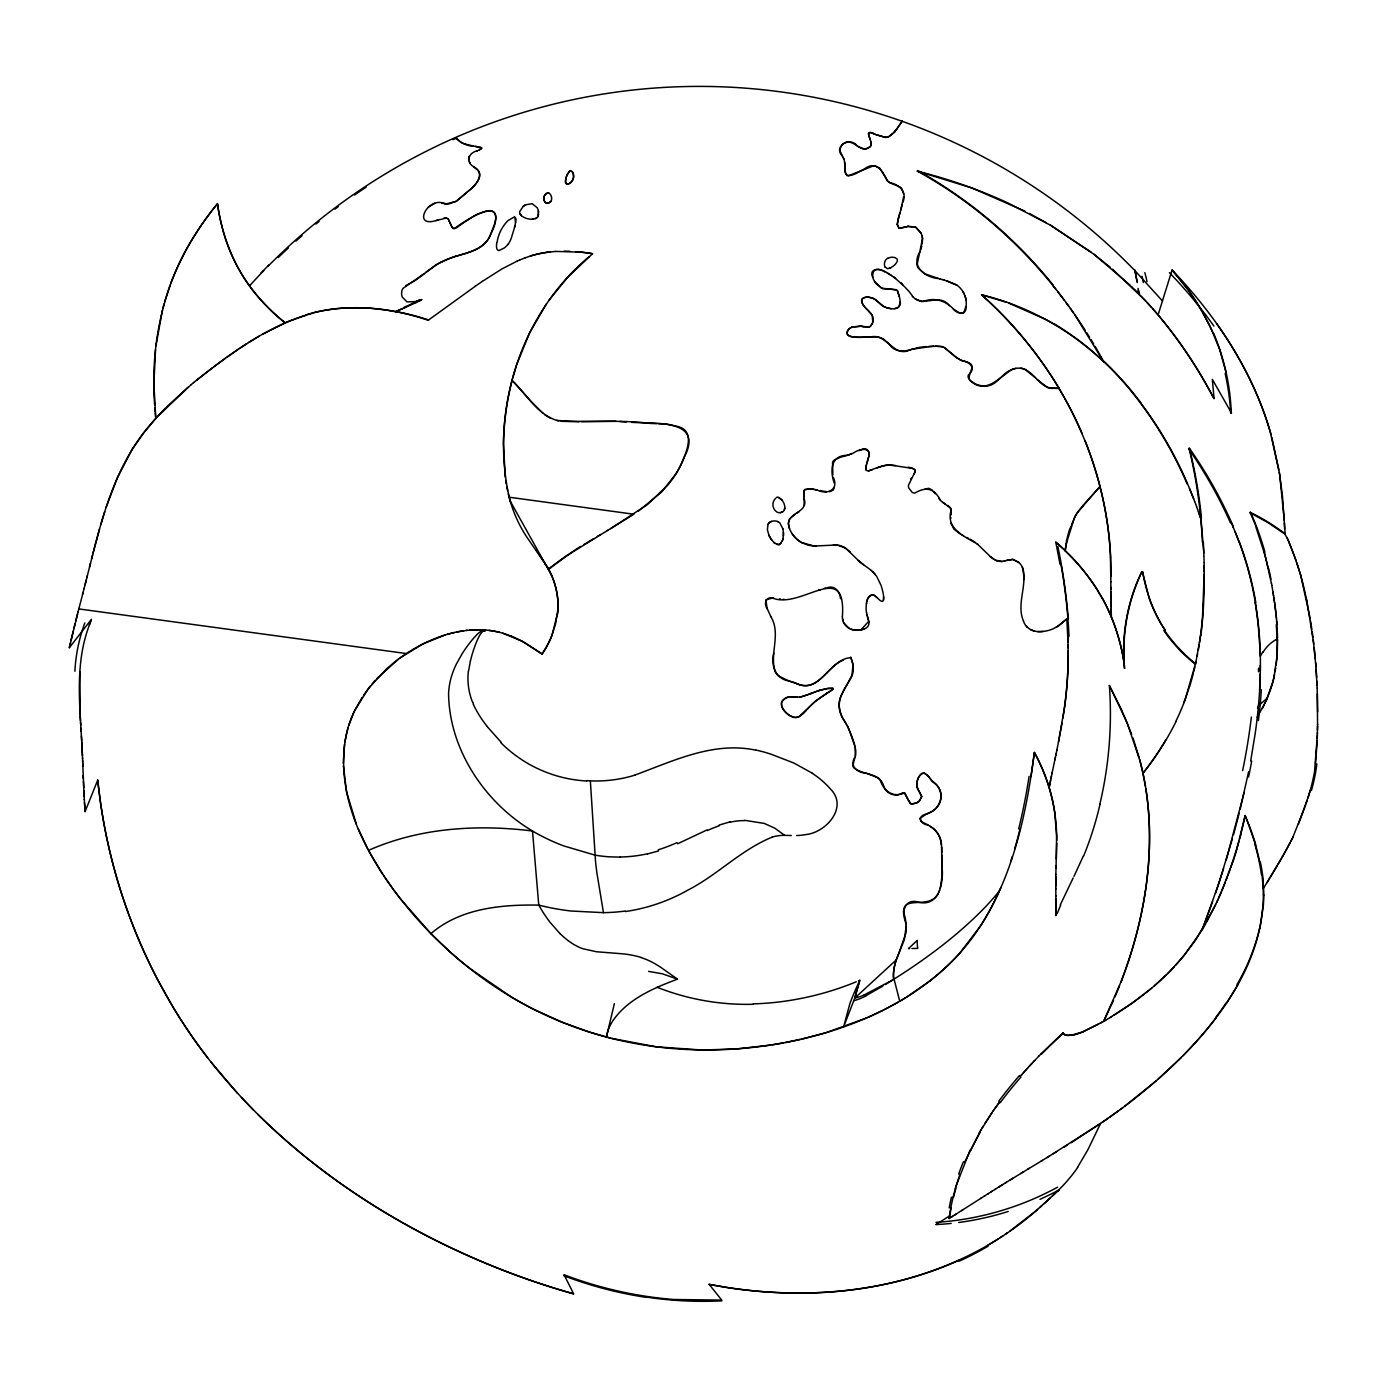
<?xml version="1.0" encoding="UTF-8"?>
<svg xmlns="http://www.w3.org/2000/svg" width="1387" height="1387" viewBox="0 0 1387 1387"><rect width="100%" height="100%" fill="white"/><g stroke="black" fill="none" stroke-linecap="round" stroke-linejoin="round"><path stroke-width="1.5" d="M1055.923 904.48L1055.923 906.457M508.006 244.407A23.96 23.319 -24.5 0 0 511.352 237.957L514.577 227.295A76.216 72.263 -39.6 0 0 515.01 225.474L515.184 224.763A39.217 37.761 -29.8 0 0 515.531 222.596L514.802 216.979M1204.211 574.305L1202.442 618.117A396.249 395.694 27.7 0 1 1200.102 638.488L1195.455 664.512M635.107 775.073A132.302 132.216 -58.5 0 1 590.359 780.864L595.456 860.391A67.269 6.571 78.9 0 0 596.826 872.51L603.466 912.663A208.726 208.639 -88.7 0 0 615.984 912.074L625.346 911.103M1055.923 906.699L1055.906 908.745M1260.332 665.136L1260.315 668.187M1055.923 907.826L1055.854 913.322M1056.721 843.14L1056.339 859.056M1055.888 911.155L1055.906 910.045M1260.298 668.811L1260.28 671.031M898.516 218.14A72.037 68.865 45.2 0 0 897.909 220.637A47.591 45.684 40.6 0 0 897.718 221.643L897.476 222.631A19.089 18.447 29.4 0 0 897.285 224.607L898.915 228.248L905.295 227.139A49.533 48.164 27.5 0 1 907.844 226.358L915.576 227.069L920.795 232.739A16.939 16.453 23.1 0 1 922.008 235.859A16.02 15.569 22.7 0 1 922.511 238.737L917.067 264.882A8.322 8.131 28.5 0 0 918.09 268.003L924.765 273.776L940.074 279.047M1055.784 876.393L1055.767 886.12M1317.563 724.673L1317.199 688.247M1317.581 724.014L1317.251 738.421M1055.854 913.374L1055.819 915.611L1056.703 913.392M1317.546 726.025L1317.459 730.082M1055.836 874.33L1055.767 885.097M1055.836 874.451L1056.027 867.846M1260.211 673.961L1260.089 678.451M1317.373 734.139L1317.407 732.787M897.302 224.469L899.053 228.283L905.434 227.087A46.655 45.32 26.9 0 1 907.982 226.341M1317.338 735.491L1314.633 770.426M533.44 219.181L532.435 219.267L536.388 218.158A4.542 4.421 -19.2 0 0 537.948 216.563L538.381 210.841A12.847 12.448 -21.7 0 0 537.15 207.703L532.14 203.681L525.673 204.808A14.043 13.575 -19.4 0 0 523.176 206.42L519.674 211.57A4.213 4.074 -19 0 0 519.986 213.806L521.616 215.904M1259.985 681.294C1262.447 628.692 1254.143 575.328 1233.06 526.921M1056.01 868.175L1056.096 865.661M1260.072 678.954L1260.037 679.959M1056.079 866.112L1056.634 835.945L1054.848 813.51M1317.165 740.901L1315.552 763.752M1260.003 680.982L1259.587 689.564M1023.45 621.029C1016.03 603.57 1027.992 584.846 1022.375 567.3A14.685 14.598 68.8 0 0 1020.988 564.856A16.159 16.055 68.8 0 0 1019.133 562.654L1012.458 559.325L1001.466 561.596L996.82 560.972L990.387 556.638L976.777 543.427M1023.935 579.593L1023.329 570.005M887.819 258.363A9.154 8.963 24.3 0 1 895.274 257.722L897.077 258.97A2.15 2.098 24.1 0 1 897.389 259.716L897.164 261.519A13.419 13.142 20.8 0 1 891.754 267.05M515.877 220.1L515.617 222.613M79.839 671.585L80.117 714.409M1263.106 905.78L1259.899 928.354M1277.115 655.687L1277.618 639.962M1277.15 655.41L1274.116 676.371M1277.098 655.982L1276.959 657.525M773.755 653.052C770.721 664.824 775.385 678.937 788.683 680.878A162.66 162.504 50.5 0 0 795.167 682.924C820.428 695.685 829.01 658.738 850.907 657.663M817.134 489.992C827.224 495.072 839.083 489.906 833.396 477.561M155.517 349.611L153.888 383.974L155.795 418.319A225.335 225.335 0 0 0 132.302 449.111L117.41 477.717L106.105 507.417M1276.907 658.305L1276.612 661.2M951.222 514.802L950.528 508.11L942.779 502.389A16.54 16.453 50.7 0 1 940.698 500.655C934.214 488.432 926.707 486.161 914.883 493.044A5.253 5.236 46.3 0 1 912.178 492.368L908.78 487.999A7.438 7.403 46.3 0 1 908.433 485.242L914.952 472.083L914.865 469.898L913.027 468.494L889.934 464.957L882.444 465.859L868.054 470.973L866.008 470.21L865.835 467.818A27.896 27.775 42.9 0 1 866.268 465.581L867.274 461.906A79.805 79.527 4.8 0 0 868.193 458.334C872.926 446.787 860.113 448.209 853.803 452.838M782.892 528.828L783.395 532.4A25.573 25.538 20.8 0 1 783.36 535.885L782.909 538.85A15.673 15.656 24.8 0 1 782.181 541.225L779.009 544.692L774.813 543.253A14.234 14.217 27.6 0 1 773.686 542.248L771.051 539.058A24.619 24.585 28.1 0 1 768.883 535.105L767.375 529.73L768.017 524.494A5.721 5.704 0 0 1 770.166 522.015L771.397 521.425L770.565 521.807A5.756 5.756 0 0 0 768.017 524.494M903.63 196.763L900.718 210.235M1257.211 717.322L1265.811 701.371M1276.508 661.963L1276.352 663.35M947.65 505.388L949.956 507.313A5.323 5.305 53.4 0 1 951.205 509.879C945.206 529.019 964.971 536.492 978.251 544.606M950.754 518.495L950.875 517.542M155.933 345.779L162.452 310.047M538.676 213.979L537.931 216.563M496.789 242.621L496.615 244.147A12.864 12.57 -17.6 0 0 496.962 249.123M344.496 744.247L343.335 763.422M922.216 244.025L922.528 238.859A16.055 15.604 22.7 0 0 922.008 235.842M468.598 671.031L470.384 661.114M557.401 613.747L552.147 634.847A96.119 95.79 -68.3 0 1 542.074 654.005L525.326 642.996A117.86 117.514 77.5 0 0 511.283 636.148M1276.127 665.067L1276.265 664.096M1200.57 635.367L1199.495 642.892M866.546 612.777A25.313 25.261 66 0 1 866.251 610.765A26.093 26.041 66.4 0 1 866.459 603.865C866.303 598.837 871.383 591.365 876.185 596.861A49.36 49.291 66.1 0 1 877.676 598.196L879.15 599.583A37.154 37.068 60 0 0 880.26 600.588C885.443 604.472 883.415 593.497 882.635 591.035A56.78 56.711 55.5 0 0 880.936 585.123L876.48 576.038L871.539 570.577M966.115 306.631C966.704 315.681 957.03 314.398 952.973 308.59M883.484 600.224L883.588 596.913M950.754 1207.973L949.037 1218.532L952.557 1216.33M1145.246 892.118C1150.447 857.946 1151.193 822.959 1145.87 788.77M1058.732 1190.323L1057.483 1191.294A19.262 19.262 0 0 0 1058.732 1190.341M1030.992 776.651L1034.407 752.43C1049.196 779.269 1056.877 809.817 1056.703 840.453M1062.875 718.258L1063.604 713.594A398.676 398.641 -22.9 0 0 1068.198 652.081L1067.834 636.529M1275.711 667.945L1275.069 671.689M1199.2 644.764L1198.281 650.347M1058.524 742.045L1064.488 707.526A382.24 382.205 -4.5 0 0 1067.713 673.475M344.86 741.872L348.016 727.811M789.48 528.464L788.96 526.731A17.962 17.927 32.2 0 1 788.423 523.124C789.272 512.34 808.933 511.959 804.096 498.661M855.363 756.071L854.964 745.894M1062.095 722.904L1056.79 750.644M866.442 603.882L866.615 602.894M1250.675 760.995L1255.027 734.573A526.002 525.881 40.3 0 0 1260.124 681.294M804.183 505.423L803.888 490.755A2.774 2.774 0 0 1 804.876 489.611L809.713 488.831A35.178 35.108 32.7 0 1 812.21 489.091L817.22 490.01M833.119 688.75L833.154 688.628A4.577 4.577 0 0 1 832.096 689.772L831.871 689.98A38.489 38.472 65.8 0 1 829.599 691.558L826.6 693.465M1197.241 655.93L1197.605 654.075M950.771 1207.834L953.077 1197.189M902.729 202.537C907.462 192.047 899.452 184.506 889.795 182.668A11.2 10.559 20.9 0 1 887.212 180.553C883.016 171.26 875.596 160.077 864.43 168.919C859.299 171.503 843.868 182.443 845.168 168.989M1248.612 771.744L1240.238 808.985M834.263 487.374L833.188 490.166L829.634 491.709M1050.67 779.91L1049.127 787.504A171.433 170.861 -46.1 0 1 1054.9 813.51M1066.36 543.357L1074.578 517.42A46.811 46.118 72 0 1 1077.058 513.051L1096.007 490.981M1051.45 776.131L1049.127 787.504A192.117 191.631 -38.4 0 0 1034.338 752.465C1025.964 817.376 1011.47 884.49 972.01 938.236A214.777 214.378 -41.1 0 1 955.522 957.758C927.816 986.764 892.743 1007.916 855.571 1022.496A378.166 378.148 58.9 0 1 822.404 1033.748C775.177 1047.202 725.574 1052.421 676.596 1048.867A387.996 387.961 11.2 0 1 625.156 1041.516A375.201 375.183 11.8 0 1 520.35 1002.229M1055.836 755.239L1056.998 749.621M1050.999 778.28L1052.248 772.351M1054.883 759.851L1056.218 753.418M1274.532 674.429L1274.15 676.249M1051.97 773.669L1055.42 757.198M1066.655 541.918L1065.632 547.345A74.586 73.476 74.3 0 0 1065.216 550.656L1055.802 542.144L1060.015 564.266M89.375 624.843L91.403 619.348L69.35 647.712L70.442 642.875M1196.149 661.339L1184.983 700.071A244.441 243.575 66.4 0 1 1175.795 721.465M69.35 647.712L77.568 613.8M1273.925 677.22L1272.833 681.658M1244.156 792.48L1226.281 859.784M70.997 640.447L73.303 630.773M1194.9 666.939L1194.328 669.366M940.23 888.252L941.946 876.688L941.825 860.425A157.008 155.535 -68.4 0 1 941.704 856.507L941.738 854.825M953.042 1197.362L955.522 1187.983M73.892 628.346L75.106 623.509M866.511 464.628L866.286 465.547A28.416 28.295 43 0 0 865.852 467.783L865.765 469.257M1193.739 671.776L1194.034 670.562M90.536 563.122L85.11 584.69M86.861 577.772L87.381 575.674M89.548 567.075C99.76 526.523 110.145 485.069 132.389 449.163M91.594 558.926L92.652 554.748M75.713 621.081L78.192 611.372M86.323 579.87L84.087 588.643M1239.163 813.285L1233.528 834.679M902.261 204.53L898.499 217.967A74.69 71.344 46 0 0 897.961 220.498M84.191 588.209L78.834 608.928L406.356 653.554A162.452 161.967 55.8 0 1 418.25 646.394C438.483 635.402 461.646 628.38 484.826 629.993M93.189 552.65L99.483 529.14M1193.427 672.99L1191.485 680.219M77.967 612.274L78.972 608.356M82.579 594.451L83.116 592.37M512.358 379.431L511.647 382.205A276.481 276.342 25.2 0 0 503.464 443.251L505.232 477.197M1240.897 834.385L1239.666 839.048M898.464 218.123L899.851 213.199M162.972 308.001L164.082 303.926M512.618 378.426L516.484 365.353M921.8 246.036L920.639 249.972M1272.625 682.473L1266.47 699.88M1239.024 841.372L1230.72 867.673M1232.349 838.944L1218.844 883.328L1202.2 929.723L1203.344 927.834M866.996 462.842L867.256 461.94A79.544 79.25 4.9 0 0 868.21 458.299C870.724 453.064 867.551 445.955 861.154 449.856M905.33 918.073C901.203 908.138 907.549 898.204 918.887 902.313C939.311 906.977 943.836 882.011 942.033 867.048M854.999 997.01L859.767 980.349L858.466 980.886M1310.282 790.122L1307.958 797.854M955.383 1188.468L955.955 1186.561M1191.138 681.416L1189.543 686.738M1236.996 848.359L1245.145 815.556L1246.219 818.191M164.654 301.898L170.185 285.029M100.731 524.789L104.701 511.751M955.816 1187.029L959.908 1174.39M614.372 1003.668L606.396 1037.025L610.037 1037.961M956.232 1185.573L970.154 1149.892M867.048 601.091C867.343 596.41 872.666 592.474 876.168 596.843A49.759 49.707 66.2 0 1 877.312 597.866M1223.577 868.591L1215.532 893.228M1069.932 529.418L1070.972 526.21M348.726 725.505L353.945 712.068L362.128 697.384M1307.178 800.282L1306.051 803.749M516.796 364.348L529.487 333.036L546.461 303.822M854.895 757.787L852.814 765.26A4.317 4.317 0 0 0 853.664 767.6C862.679 775.506 879.687 772.091 883.727 786.082C886.362 794.352 895.915 797.49 902.868 792.636M1232.783 861.674L1221.86 890.801M1305.184 806.28L1305.618 805.015M1304.734 807.546L1292.476 838.181M493.668 226.67C505.457 194.197 464.16 221.001 454.381 228.595A2.306 2.202 -27.3 0 1 452.422 227.901L450.671 224.278M784.401 509.722L784.765 508.023L784.383 509.775A4.49 4.49 0 0 1 782.545 511.907L780.482 512.635A5.669 5.652 23.3 0 1 777.119 512.115L776.72 511.907A8.79 8.773 22.4 0 1 775.922 498.02M870.689 146.12L870.88 142.098M919.98 251.897C910.583 265.853 924.592 277.279 938.028 278.527M1212.706 901.377L1203.76 925.701M1230.321 868.799L1227.894 875.492M938.982 892.101L939.675 890.194M1071.527 524.65L1075.462 515.704A62.311 61.045 83.2 0 1 1083.299 505.423M1227.478 876.584L1226.229 879.895M90.97 620.509L87.624 629.923A160.268 160.268 0 0 0 85.11 638.263C77.533 666.558 78.972 696.17 80.741 725.124M1121.077 981.909C1145.731 917.813 1157.018 847.024 1144.154 778.974A274.262 273.222 -43.9 0 0 1140.218 761.636L1127.111 722.644L1109.392 685.542A393.006 392.972 -50.7 0 1 1099.804 804.373M170.965 282.913C181.888 254.15 197.977 227.451 217.499 203.698A209.073 209.073 0 0 0 221.868 225.994C230.918 264.484 254.254 298.656 285.254 322.842L291.599 320.189M1121.702 980.28L1103.688 1021.3L1083.524 1031.46M1224.946 883.19L1225.38 882.097M84.486 802.622L85.11 811.603L97.714 780.083C107.978 880.294 145.895 977.835 207.547 1057.64M1119.534 985.88L1114.975 996.958M1224.513 884.282L1216.624 902.66M1298.371 824.242L1308.288 796.814A192.047 192.047 0 0 0 1314.755 770.461M1083.316 856.091L1073.971 876.341M964.624 1162.202L981.337 1129.191M1266.695 699.343L1267.545 697.332A127.639 125.402 59.9 0 0 1274.306 676.284M1221.41 891.876L1218.618 898.273M803.94 490.651L803.801 496.719M1266.574 699.637L1266.106 700.695M1060.24 904.983L1073.191 877.902M1113.622 1000.027L1103.653 1021.317M1266.192 700.504L1265.742 701.51M1218.133 899.331L1206.777 921.904M1265.412 702.221L1264.84 703.486M1059.027 1189.994L1059.061 1189.925A290.975 290.975 0 0 1 1039.99 1199.322M1215.203 905.676L1215.706 904.619M1214.7 906.717L1196.374 938.843M1264.233 704.752L1262.343 708.514M1292.961 837.193L1287.257 847.994M1292.043 838.996L1290.76 841.458M1290.326 842.273L1289.026 844.735M468.997 156.419L468.615 160.042M1288.575 845.55L1285.333 851.531M938.184 893.939C927.14 912.542 894.147 888.842 906.075 924.019M1286.824 848.809L1281.675 858.068M1284.726 852.624L1283.512 854.808M1282.906 855.883L1263.297 888.616L1263.453 896.019C1262.413 958.486 1225.414 1012.649 1182.938 1055.767M1281.068 859.142L1277.947 864.569M1205.858 923.534L1203.621 927.366M1237.741 984.978L1226.368 1003.39M845.741 686.825L844.059 689.79A56.919 56.832 -83.1 0 0 842.065 693.881C835.893 704.44 840.522 716.16 846.989 725.176A56.867 56.832 -58.1 0 1 848.896 729.111L855.398 747.853M979.274 1132.694L992.069 1112.53M1277.323 865.644L1274.15 871.036M913.964 474.129L914.605 472.915A7.802 7.767 42.6 0 0 915.021 471.84L915.16 471.095A2.063 2.063 43.8 0 0 915.091 470.505A2.289 2.271 43.9 0 0 914.518 469.465L911.207 467.835M849.225 681.138L850.82 678.278A28.971 28.954 77.8 0 0 851.913 675.85L852.988 665.119M1273.491 872.111L1270.267 877.468M981.788 1128.429L983.175 1126.157M846.174 686.08L852.416 674.481A18.395 18.378 79.6 0 0 853.144 671.013L853.126 666.228A29.404 29.387 79.1 0 0 852.242 661.564L850.664 657.109M848.879 681.71L848.185 682.82M1201.835 930.348L1184.758 954.655M1269.608 878.526L1266.972 882.791M910.687 479.156L911.675 477.596M847.526 683.895L845.255 687.623A65.397 65.276 -80.7 0 0 842.256 693.465C837.436 702.307 838.476 713.161 844.666 721.049M549.703 193.643A7.264 7.022 -17.6 0 1 551.107 201.184C544.137 208.345 540.41 194.405 548.281 192.81A1.803 1.734 -16.9 0 1 548.975 192.914L549.373 193.105M132.459 449.041L143.346 433.333L157.685 416.239M984.649 1123.799L993.127 1110.987M551.142 201.202C544.137 208.327 540.375 194.423 548.281 192.81M1077.508 1167.421L1087.945 1149.632L1100.532 1123.557L1047.098 1157.538M895.603 130.759L898.169 126.945M898.672 126.2L902.122 121.276M897.406 128.124L902.226 121.154M897.129 128.54L895.863 130.378M1262.777 652.046L1260.263 656.172L1259.881 644.487M1195.975 939.432L1194.64 941.392M363.463 695.372L370.641 685.733M1194.311 941.877L1181.187 958.989M992.936 1111.282L994.219 1109.461M994.011 1109.739L999.715 1101.85M781.314 542.854L779.39 544.571L776.997 544.519M995.103 1108.213L999.507 1102.128M548.905 300.32L567.751 277.209L592.526 253.752A183.986 182.841 -31.6 0 0 581.326 252.226M898.967 306.856L900.198 301.794M1215.862 1018.041C1188.902 1053.236 1155.735 1083.282 1120.193 1109.617M894.823 131.782L889.171 136.602M568.635 172.005L570.525 170.618L572.38 171.763A8.894 8.478 -14.9 0 1 569.259 183.656L566.537 184.038L565.48 182.286A16.696 15.933 -13.3 0 1 568.913 172.213M1184.359 955.14L1169.414 971.888L1152.233 987.7M894.528 132.164L888.113 137.001A8.842 7.368 17 0 1 885.079 137.365L876.289 134.782M1180.77 959.475L1177.494 963.237M372.167 683.878L375.322 680.254M1094.239 492.992L1084.738 503.446M1094.863 492.281L1099.995 486.577A365.37 364.989 12.2 0 0 1085.05 440.563M1020.156 1076.468L1021.595 1074.821M1021.439 1074.994L1022.878 1073.365M1096.094 490.859L1099.995 486.577M1022.722 1073.538L1024.161 1071.926M1024.022 1072.082L1026.744 1069.03M1177.078 963.705L1175.829 965.109M1083.108 505.249L1084.201 504.053M1025.322 1070.625L1028.044 1067.609M806.506 710.213L805.414 711.41A56.503 56.486 80.7 0 1 803.125 713.733L799.415 716.542L795.41 717.582M1027.94 1067.73L1031.997 1063.326M156.748 417.262L190.817 384.927M842.377 616.851C842.221 626.647 852.242 632.021 860.998 629.785L868.747 621.341L867.464 616.643M1029.241 1066.291L1038.655 1056.322M807.407 709.208L810.32 706.07A62.398 62.311 -67.3 0 1 816.128 700.678A85.491 85.387 -68.9 0 1 821.277 696.933L830.12 691.211A39.599 39.582 60.3 0 0 831.541 690.223A7.299 7.282 0 0 0 833.188 688.784M158.638 415.198L165.486 408.038M1174.512 966.548L1167.663 973.657M376.952 678.468L398.364 659.206M1033.315 1061.922L1034.633 1060.518M1038.586 1056.391L1041.36 1053.565M260.704 273.343L268.749 265.108M1068.007 642.146L1066.846 618.897L1059.061 625.624L1053.08 628.848A36.097 35.837 71 0 1 1043.024 631.449C1035.083 632.801 1025.947 629.265 1023.45 621.029M963.757 312.977L966.219 305.435A26.544 26.058 29.3 0 0 966.132 301.1A23.215 22.764 30.7 0 0 964.936 295.812L963.133 291.946A22.105 21.637 32 0 0 956.995 285.167L944.218 280.035M1066.846 618.897L1056.131 627.375M1041.308 1053.617L1063.031 1032.795A3.606 3.52 -47.9 0 0 1064.072 1034.234L1067.955 1035.413L1073.833 1034.719M1181.343 1057.379L1158.162 1079.121M166.492 407.032L187.956 387.337M1077.664 1167.507A154.928 154.928 0 0 1 1058.905 1189.734L1052.698 1195.854M1165.878 975.408L1162.237 978.875M1058.784 1189.994L1035.985 1210.834L1009.996 1230.997M842.048 144.647L839.482 149.761L843.521 158.309A16.453 15.534 10.7 0 1 843.903 159.228M870.221 146.831L865.852 148.721A10.94 9.917 16.4 0 1 862.402 148.53L858.293 146.849M468.338 191.025C476.365 185.65 485.814 173.028 473.765 166.839C465.2 161.984 468.754 152.397 477.353 150.836M1050.583 1197.831L1044.168 1203.708M466.795 192.446C473.14 187.124 486.716 175.542 475.516 168.364M467.246 192.03L456.011 201.444L446.337 203.854M1161.352 979.69L1158.596 982.204M466.032 193.14L456.444 201.167L449.007 203.906A14.061 13.159 -25.7 0 1 447.203 203.906L441.846 203.265M1158.128 982.62L1154.365 985.897M1039.817 1207.54L1042.001 1205.632M589.163 256.595C520.662 313.687 489.819 410.864 509.22 497.344A131.453 131.019 -13.4 0 0 526.124 536.041L547.796 567.699M1258.373 705.862L1267.198 698.164M1156.446 1080.612L1124.684 1106.289M921.644 773.357L918.523 777.466A16.817 16.783 -68.7 0 0 917.154 781.453A18.36 18.308 -68.6 0 0 916.807 784.036L916.894 786.498A9.397 9.38 -68.2 0 0 917.587 788.874L921.748 796.381L919.529 800.819A13.281 13.263 -65.2 0 1 916.928 802.778L911.207 803.957L907.67 799.293M1037.615 1209.447C971.836 1267.787 882.444 1294.14 795.444 1293.031A461.16 461.16 0 0 1 726.025 1287.344L709.138 1284.345L721.743 1300.104L673.475 1299.48A396.769 396.769 0 0 1 564.197 1274.809M399.785 898.082L430.941 933.642C460.293 908.19 501.505 904.463 538.763 905.122A256.023 255.884 -64 0 0 570.872 910.999L603.466 912.663M1152.06 987.839L1132.399 1002.94L1109.86 1017.694M190.782 384.962L193.833 382.431M428.41 206.992L434.859 203.334M424.405 273.482L403.028 288.375A7.542 7.334 -35.5 0 0 401.866 290.837L401.571 293.628A11.391 11.096 -33.8 0 0 402.282 297.113L407.05 301.915L415.424 301.568A50.383 48.874 -33.3 0 0 419.567 300.216M461.784 224.035L456.236 228.005M497.482 249.712L497.985 250.215A2.046 1.994 -24 0 0 498.921 250.596L504.452 247.874A28.156 27.445 -24.2 0 0 506.896 245.568A17.719 17.199 -25.7 0 0 507.919 244.337M462.252 223.636L476.07 214.673A54.908 53.07 -25.1 0 1 481.445 212.714M1150.915 988.81L1145.055 993.508M425.913 272.216L437.026 264.328A81.937 80.151 -31.6 0 1 442.436 261.571M193.608 382.604L212.454 367.798M196.486 380.263C231.629 352.61 268.87 325.095 312.647 313.185M569.381 171.19L570.525 170.618M548.628 569.207L550.934 567.404M930.053 980.782L906.838 996.976M1143.859 994.427L1137.877 998.969M214.049 366.601L225.387 358.279M1122.863 1107.641L1102.058 1122.516M1136.664 999.871L1131.775 1003.373A362.111 360.516 82.1 0 1 1113.657 1015.353M1118.685 1110.727L1109.617 1117.246M400.306 657.767L422.844 643.984L445.106 634.986M870.1 326.534L872.388 323.292A12.015 11.876 21.7 0 0 872.822 321.68L873.047 318.247A8.738 8.634 23.2 0 0 872.111 315.074M227.017 357.118L238.564 349.108M638.159 511.352L661.512 492.108L676.024 473.713A95.738 95.356 -23.1 0 0 682.127 462.183C686.08 452.127 694.506 434.304 681.121 427.525M475.169 286.346L428.635 319.946A261.502 257.046 75.3 0 0 395.867 311.486L402.369 308.677M475.152 286.363L482.312 281.388M1108.109 1118.321L1071.18 1142.715M405.593 285.878L408.94 283.832M570.404 553.274L548.628 569.207L539.3 554.419M799.397 511.474L797.022 513.017M1005.194 1234.326L1007.603 1232.662M482.295 281.405L501.921 268.939L517.23 261.068M567.56 555.199L607.714 530.371M240.246 347.998L246.955 343.612M1000.322 1237.568L1002.766 1235.956M826.739 693.379L814.828 701.787L798.531 716.975M961.59 1210.591L981.233 1198.091M939.398 1222.363L949.401 1216.018M954.429 1215.151L963.098 1209.637M980.696 1198.437L984.822 1195.819M984.233 1196.201L988.411 1193.548M997.86 1239.163L987.821 1245.318M936.052 1224.461L940.23 1221.826M987.752 1193.964L992 1191.277M950.841 1217.405L956.059 1214.11M991.289 1191.728L995.606 1189.006M248.654 342.537L258.901 336.33M994.826 1189.509L1002.801 1184.515M885.235 984.597C919.91 963.324 953.233 939.328 981.996 910.427A274.262 274.054 -69.3 0 0 999.316 891.095A379.917 379.483 82.7 0 0 1000.929 887.368M998.345 1187.289L1006.425 1182.261M1063.898 1147.257L1067.539 1144.986M795.514 513.953L789.532 518.807L788.423 523.246A18.447 18.43 32.2 0 0 789.238 527.701L789.515 528.551A24.012 23.978 33 0 0 791.994 533.527L794.196 536.457A28.642 28.59 33.5 0 0 801.443 542.49L814.082 546.079L837.089 544.935M882.843 986.088L865.679 995.849M892.309 980.193L863.72 995.155M1005.419 1182.886L1023.277 1171.963M905.832 997.6L899.747 1001.241L893.384 976.448A52.533 51.18 -28.3 0 1 896.262 959.977M1010.013 1180.06L1013.602 1177.858M584.031 544.45L594 538.433M1053.166 1153.845L1056.738 1151.661M1111.785 1016.532L1107.519 1019.081M804.789 489.68L809.817 488.848A36.027 35.975 32.8 0 1 812.314 489.108L814.29 489.438M1020.797 1173.471L1029.241 1168.339M1041.152 1161.144L1049.578 1156.03M1027.992 1169.102L1042.4 1160.399M891.356 267.552L887.489 268.714L884.975 266.893M610.765 528.586L647.556 504.469L667.736 485.207A99.656 99.483 -55.1 0 0 677.012 472.1A95.148 94.975 -55.2 0 0 679.405 467.783A101.407 101.234 -54.9 0 0 683.912 457.901C705.047 418.753 654.976 423.867 631.518 422.341M597.346 536.457L600.71 534.48M607.402 530.545L633.911 514.23L509.185 497.222L508.353 493.911M1106.947 1019.428L1105.162 1020.451M536.388 218.158L535.278 218.713M1105.768 1020.121L1100.81 1022.93M1104.867 1020.624L1103.983 1021.144M898.082 1002.212L884.473 1009.545M569.242 183.604L569.52 183.448A8.859 8.495 -14.5 0 0 572.172 171.624M262.316 334.371L285.254 322.842C272.875 313.531 256.335 295.882 249.885 286.415M782.545 511.907L780.482 512.635M1098.695 1024.091L1084.946 1030.853A104.666 103.037 -57.8 0 1 1082.12 1032.049L1071.596 1035.153M419.533 300.875L421.145 300.008A10.489 10.229 -35.1 0 0 421.787 299.627L415.857 302.747M410.119 283.208L411.852 282.324A49.724 48.042 -34.4 0 0 417.036 279.22L435.865 265.004A78.851 77.1 -31.6 0 1 441.309 262.126M882.739 1010.429L867.863 1017.399M476.296 151.322L481.601 148.704L481.133 147.525A12.171 10.559 -27.9 0 0 480.266 147.247M441.274 262.056L450.359 258.155A144.161 141.543 -32.2 0 1 456.323 256.023M898.082 307.585L894.667 308.642M843.469 660.056C826.011 666.384 817.654 694.506 795.323 682.959A158.534 158.395 51 0 1 788.683 680.878L778.332 675.781A12.622 12.604 0 0 1 775.125 671.551C769.334 653.745 781.297 633.79 770.86 616.678M479.521 149.831L481.809 147.872L463.865 143.815M442.418 261.519C459.27 252.607 485.069 253.769 491.605 231.889A106.019 100.471 -36.4 0 0 493.512 226.618M1276.265 639.736L1277.618 639.563M963.306 313.289L960.151 313.289L953.892 309.318M776.616 497.344L776.633 497.344A2.757 2.757 0 0 1 777.864 497.153L781.852 499.892A15.344 15.309 19.9 0 1 783.066 501.713A12.102 12.084 22.2 0 1 784.851 508.023M707.058 829.911L677.619 843.781M958.712 1260.436C880.953 1295.25 792.15 1300.399 709.138 1284.345M517.195 261.085L519.796 259.941M866.962 1017.781L826.583 1032.5M368.543 850.37C419.758 827.64 477.457 824.19 532.487 830.986L538.763 905.122A149.241 149.085 16.3 0 0 550.067 922.32L560.261 933.919M844.7 456.115L847.474 455.283A53.209 52.931 23.3 0 0 850.196 454.295L852.866 453.237M519.761 259.958L525.014 257.878M405.958 307.22L397.046 310.948A39.842 39.009 -39.4 0 0 395.867 311.555M877.191 467.783L886.154 465.096L895.447 465.495M856.264 981.788C823.635 995.207 788.596 1002.818 753.314 1003.893M404.484 307.827L402.681 308.555M807.511 694.904L811.118 693.465M890.263 268.107L889.136 268.506M851.063 453.965L851.965 453.601M842.377 616.903C846.503 558.528 801.929 609.43 772.906 598.196M809.679 694.055L816.787 691.333A69.731 69.662 -66.8 0 1 819.752 690.362M859.16 450.584L860.165 450.22M818.399 590.394L820.324 589.666M814.186 692.269L802.362 696.534A22.903 22.903 77.8 0 1 800.039 696.933M641.123 957.585A72.349 71.933 13.8 0 1 651.821 962.023A102.933 102.17 16 0 1 660.68 967.276L677.497 979.135C653.693 988.081 628.19 998.831 613.089 1020.399A64.166 47.314 -11.2 0 0 607.367 1032.726L606.396 1037.025L589.388 1032.049L562.134 1022.219L534.272 1009.58A377.42 377.42 0 0 1 511.682 997.218L469.239 968.057A401.536 401.536 0 0 1 449.544 951.465L430.941 933.642M420.14 300.077L421.579 299.557M925.06 489.074L928.753 488.293L932.22 490.01M814.949 691.974L815.816 691.662A70.668 70.616 -76.5 0 1 827.606 688.507L833.119 688.351L828.854 688.333A58.202 58.15 -85.6 0 0 826.253 688.767L819.752 690.362M416.689 301.17A44.488 43.188 -33.6 0 0 419.446 300.268L420.504 299.939M851.237 629.334C857.166 631.05 870.499 630.6 868.782 621.428L868.938 622.451M435.934 220.62L446.319 218.071A3.918 3.745 -29.3 0 1 448.382 219.233L451.174 225.648M806.835 695.147L800.975 696.794A19.366 19.349 0 0 1 798.218 697.072L794.387 696.915M524.98 257.895L530.319 256.075A102.846 101.442 -21.9 0 1 547.067 252.33L555.598 251.428M437.703 220.013C410.916 229.479 427.543 195.654 444.603 203.646M719.107 825.074L729.961 821.884M872.042 469.881L868.522 470.904M772.247 837.124C741.057 849.694 717.322 875.197 687.432 890.35A178.264 178.195 67.6 0 1 625.416 911.519M456.34 256.058C469.552 252.399 485.675 248.741 490.651 234.004C496.771 223.775 500.95 204.322 481.428 212.714M635.09 775.004C673.614 760.839 713.733 741.109 756.019 750.211M850.144 454.312A53.087 52.81 23.3 0 1 847.405 455.3C830.709 455.196 829.859 470.713 834.246 483.075M840.089 457.415L834.419 459.929A6.155 6.12 31.5 0 0 832.564 462.27L832.859 474.735M658.582 850.942L647.573 853.889M825.681 1032.778L802.033 1039.019M1006.789 560.279L1013.377 559.429L1019.133 562.654M863.789 629.126L860.963 629.802M1004.136 561.076L1005.038 560.816M910.808 349.489C893.8 358.99 887.212 332.845 870.672 336.972M840.973 457.173L841.857 456.912M842.845 456.652L843.781 456.392M447.412 634.292L454.399 632.507M911.658 349.247L933.711 346.178M514.438 216.875L507.989 220.585A39.443 38.403 -19.8 0 0 497.153 241.893M824.207 588.383L826.115 587.88M797.75 717.235C789.394 719.402 775.09 705.151 784.782 698.528A12.587 12.587 0 0 1 787.053 697.488A11.963 11.963 0 0 1 788.995 696.985L794.127 696.881M869.077 326.968L862.489 326.482M800.195 1039.435L785.458 1042.521M917.483 347.79C908.19 350.651 896.106 354.483 889.535 344.461M413.95 301.881L414.869 301.69M568.081 184.072L566.954 184.159M456.739 632.004L463.847 630.773M908.017 226.428L915.697 227.139L920.864 232.86M783.603 1042.868L772.472 1044.775M455.144 228.439L452.855 228.248L451.521 226.462M483.456 631.102L483.109 631.206A3.537 3.537 0 0 0 482.485 631.64L480.526 633.98A44.228 44.176 -81 0 0 477.509 639.702L476.504 642.008A122.611 122.541 -87.2 0 0 470.401 661.131M770.617 1045.07L736.965 1048.901L703.122 1049.994M873.775 165.746L848.064 175.889M1002.35 561.475L995.103 560.157M443.771 218.123L446.354 218.088M549.893 251.931L547.067 252.295A102.95 101.771 -22.2 0 0 530.267 256.04M466.24 630.461L467.436 630.322M483.786 631.068L485.883 630.409M827.952 587.516C835.165 585.262 840.123 592.232 840.505 598.664M926.568 346.559L921.922 347.045A54.613 54.128 40.3 0 0 917.483 347.808M913.357 297.217C923.395 307.723 939.588 292.432 949.315 305.729M922.823 301.69C933.659 297.095 945.084 300.233 953.06 308.66M1043.041 631.449L1037.667 631.553M469.829 630.097L481.081 629.802A87 86.757 80.5 0 1 507.035 634.57L511.266 636.182M581.326 421.665L615.932 421.267M555.546 251.428L581.326 252.157M928.683 346.403L940.646 346.247A10.957 10.836 35.7 0 1 943.819 347.235L952.99 354.743A35.299 34.762 37.3 0 0 962.717 361.019C980.436 364.226 966.912 371.179 969.53 379.917C985.065 395.798 999.056 377.333 1012.146 369.462A21.689 21.342 49.1 0 1 1016.411 368.301C1030.697 366.272 1036.384 383.124 1048.104 387.649A13.402 13.142 47.5 0 0 1051.329 388.412L1057.848 388.343A48.302 47.557 61.5 0 1 1058.957 388.308A365.37 364.989 12.2 0 1 1082.241 433.802M579.09 421.804L561.111 421.301M890.229 289.172L881.438 288.201L874.642 281.561A21.221 20.84 25.4 0 1 872.752 277.365C871.504 253.7 909.074 288.773 912.49 296.367M1056.755 388.377L1047.584 387.458L1037.216 379.553M890.662 289.137L896.505 289.883M869.493 337.024C864.136 337.128 840.574 339.382 848.653 329.222A14.858 14.702 24.8 0 1 852.606 326.864L860.738 326.17A49.429 49.048 26.2 0 1 862.489 326.482M1057.223 388.36L1057.674 388.343A52.186 51.51 79.3 0 1 1058.957 388.291M935.618 346.143L943.541 347.114M911.952 948.535L917.761 948.379A36.27 36.027 -43.9 0 1 917.292 940.369L908.468 948.604L909.629 948.587M923.205 772.646L927.643 775.333A45.91 45.806 -55.7 0 1 928.77 776.772L930.296 778.818A44.921 44.765 -78.7 0 0 931.925 780.864C946.489 789.758 942.501 809.141 926.828 813.892C916.98 815.937 919.338 823.566 928.024 825.178M791.804 696.777L788.319 697.124A12.743 12.726 0 0 0 785.753 698.008L781.869 701.406A4.802 4.802 0 0 0 781.418 702.741L781.54 705.376A11.894 11.894 0 0 0 782.996 708.688L783.707 709.797A22.071 22.071 0 0 0 791.041 716.247L794.578 717.495M620.145 857.131L608.772 856.802A145.548 144.994 -22.9 0 1 595.058 855.138L563.781 845.931A206.906 205.952 -64.4 0 1 532.469 831.021M833.431 544.796L835.269 544.814M773.894 598.265C766.092 595.664 763.231 603.449 767.41 609.084M771.97 598.144L765.884 599.843L767.063 608.234M564.197 251.151L569.936 251.272M744.576 820.306L764.22 823.41L774.709 828.126L784.626 835.355L791.283 835.511M701.25 1049.976L656.207 1046.804L611.858 1038.43M816.093 546.131L808.43 545.299L801.495 542.525A28.624 28.572 33.5 0 1 794.248 536.526L791.942 533.458M363.793 307.862L345.467 308.018A169.058 166.301 -75.1 0 0 312.578 312.925M656.797 423.659L650.139 423.416M590.377 780.812L586.77 780.638M984.042 386.054C996.403 387.25 1001.31 373.294 1011.764 369.601A22.192 21.845 49.3 0 1 1015.995 368.37M797.04 697.054L792.653 696.811M649.341 423.364C618.533 419.359 587.412 422.914 556.742 420.4C536.734 414.106 526.644 394.029 512.098 380.454L514.594 383.141M658.149 423.711L663.593 423.989A121.328 121.276 76 0 1 668.586 424.422L680.046 427.057M885.409 137.382L875.561 134.47M619.746 421.509L626.213 421.96M783.204 599.271L784.14 599.357M648.596 971.385L662.327 973.795L677.497 979.135M575.674 251.619L578.518 251.862A181.16 179.998 -33.8 0 1 592.544 253.648M874.972 165.694L879.826 168.156L887.351 180.709A10.957 10.333 21.1 0 0 889.552 182.495L893.263 184.263A62.588 58.497 20.8 0 0 895.343 185.008L900.683 187.418M826.617 491.674L822.89 491.154M779.494 598.889L780.43 598.993M921.731 301.672L915.212 298.829M891.061 308.607L889.865 308.451A24.047 23.683 25.4 0 1 884.334 306.822L876.081 300.216A9.345 9.224 23.8 0 0 874.122 298.881L873.064 298.396A15.656 15.465 23.8 0 0 870.949 297.72C867.568 296.454 859.923 297.061 861.934 302.297A11.495 11.339 24.1 0 0 862.61 303.909L863.477 305.383A19.574 19.314 24.6 0 0 864.916 307.255L867.378 309.769M982.88 385.95L981.701 385.777A27.879 27.48 40.3 0 1 978.268 384.962A26.405 26.041 40.4 0 1 975.096 383.783L970.068 380.506L968.195 377.368A4.196 4.144 41.1 0 1 968.351 375.114C976.465 368.231 970.328 362.007 961.555 360.447A33.011 32.525 37.2 0 1 955.504 356.806L944.547 347.634M837.072 544.935L845.723 548.194L858.328 560.452A39.304 39.183 48.1 0 0 862.107 563.642L871.521 570.577M475.36 146.45L478.55 146.953M473.192 146.12C468.095 146.935 455.942 139.827 456.583 138.128A606.136 606.136 0 0 0 452.994 139.688M908.26 467.176L910.219 467.575M863.65 326.708L869.406 326.864A4.005 3.953 24.3 0 0 870.863 325.91L872.319 323.483A11.755 11.616 21.8 0 0 872.787 321.888L872.198 315.265L867.811 310.168M485.051 630.773L482.693 630.53A5.219 5.201 0 0 0 481.774 630.842L479 632.732A34.554 34.45 7.2 0 0 477.215 634.327L473.938 637.829A128.193 127.899 32 0 0 461.992 654.005L456.375 664.044A81.764 81.573 5.4 0 0 450.914 678.364A73.06 72.8 -20.2 0 0 448.573 693.483C449.18 749.552 484.999 802.882 532.487 830.986M863.269 326.638L862.697 326.517A55.601 55.168 26.4 0 0 860.946 326.188L851.722 327.245A14.997 14.858 25 0 0 848.809 329.1C839.551 343.04 873.463 334.25 880.398 337.735A13.176 13.038 27.3 0 1 883.484 339.121L888.876 343.785M815.175 489.594L816.145 489.784M821.936 490.981L820.029 490.582M556.742 420.4L558.909 420.902M942.05 279.515L944.356 280.07M939.935 279.012L942.189 279.55M919.633 792.185L921.766 796.693L919.009 801.305A13.887 13.853 -65.2 0 1 916.252 803.142L912.005 804.113A3.745 3.728 -63.8 0 1 909.82 803.108L905.156 793.381A2.635 2.618 0 0 0 904.532 792.844C893.783 798.114 883.727 791.544 880.208 780.049A13.142 13.124 -61 0 0 877.832 777.726L866.875 773.391M838.91 545.212L844.215 547.206L850.127 551.957M1085.345 330.522C1043.353 264.796 985.862 208.674 917.292 171.121L972.148 188.077L1024.993 211.223M1110.831 576.715C1112.669 469.465 1061.176 365.388 981.597 294.807L1006.164 302.193M981.597 294.807C1041.533 309.024 1094.776 345.294 1132.884 393.319A388.932 388.325 52.7 0 1 1187.203 484.08M865.817 773.114C856.646 772.732 849 765.329 855.224 756.661A16.488 16.471 -67.2 0 0 855.727 753.557A21.776 21.759 -66.5 0 0 855.692 750.142L855.571 749.067M564.162 1274.896L573.611 1293.811C456.08 1260.506 345.086 1200.206 257.705 1114.281M946.437 280.607L956.995 285.167M502.597 633.165L521.963 641.193L542.092 654.023A96.587 96.344 -68.5 0 0 551.437 636.668L555.546 624.098L557.661 611.06A73.944 73.788 -68 0 0 557.869 604.437M1033.991 630.964L1030.541 629.646M566.728 184.124L565.549 182.685M1008.852 303.129L1046.093 319.634A245.655 243.713 59 0 1 1054.761 324.575M872.874 298.309L874.451 299.055A9.258 9.137 23.8 0 1 875.925 300.077L882.149 305.747M873.134 133.429L874.712 134.106M884.785 271.991C879.947 268.107 868.349 268.211 872.752 277.365M875.769 134.556L870.707 132.528A5.791 4.941 17 0 0 869.857 132.354L868.383 133.637L870.273 139.758M777.639 521.512L778.09 521.72A6.952 6.952 24.5 0 1 779.771 522.864L782.892 528.828M883.034 306.232L885.253 307.203A24.151 23.787 25.4 0 0 889.656 308.417C894.754 310.099 902.07 307.255 900.111 300.858A51.7 51.059 16.4 0 0 899.678 297.997L897.476 290.75A3.641 3.589 26 0 0 896.175 289.727L882.461 288.583L875.873 283.416A21.603 21.204 25.4 0 1 874.59 281.457M778.87 497.378L781.869 499.909M1249.86 512.635L1268.03 522.656L1284.934 534.134M462.929 143.416L461.299 142.549M887.056 273.083L891.564 275.562M1029.275 213.425L1046.145 222.666M966.878 537.48L968.577 538.364M961.798 534.775L963.497 535.694M849.347 628.658L843.972 623.058M941.409 845.082C941.444 833.882 932.463 826.496 923.048 822.526A30.705 30.601 -67.1 0 1 921.384 821.503L919.772 818.434L926.395 814.117A111.012 110.873 -87.4 0 0 928.666 812.938C942.414 807.997 945.847 790.59 933.208 782.355A74.673 74.326 -87.3 0 1 929.983 778.315L929.151 777.292M970.259 539.283L975.2 542.282M904.272 792.723L907.531 798.877M1050.323 225.093L1094.274 254.514L1130.682 285.687M945.258 503.966L942.761 502.389M847.024 175.664L845.429 172.751L844.683 162.019M960.255 533.908L954.083 529.297L950.841 523.332M929.758 826.149C939.658 830.882 942.224 842.585 941.721 852.606M812.47 773.305L793.832 763.006L771.467 754.372A128.176 128.037 -12.9 0 0 756.054 750.107M893.696 276.88L895.655 278.215M544.64 414.592L548.385 417.019A33.808 33.617 -23 0 0 550.448 418.111M857.391 146.276C850.63 135.822 832.98 146.381 842.36 156.072M460.605 142.081L459.374 141.162M863.512 564.665L862.107 563.642A39.616 39.495 48.2 0 1 858.31 560.435M1091.257 252.261L1050.861 225.422L1007.985 202.97A510.017 509.15 85.4 0 0 917.275 171.19M1284.847 534.064L1287.673 539.006M993.439 559.134L990.37 556.638M1093.684 254.081L1110.207 267.24M542.854 413.222L530.233 400.531M1112.513 269.199L1145.731 300.996M475.1 168L473.782 166.856M867.95 310.307L865.037 307.411A19.765 19.487 24.6 0 1 863.598 305.556L862.697 304.082A12.102 11.946 24.2 0 1 862.003 302.505C859.749 297.286 867.308 296.367 870.759 297.685A16.228 16.02 23.8 0 1 872.874 298.309M868.245 310.567L871.504 314.069M1131.809 286.78L1132.936 287.872M912.49 296.367L913.374 297.234M1134.063 288.981L1137.392 292.31M501.227 742.357L487.218 726.615M1035.534 377.853L1024.958 369.358A14.199 13.957 46.4 0 0 1020.797 368.179M521.321 215.609L519.986 213.806M253.561 1110.137L241.425 1097.498M1139.715 294.685L1138.051 288.461M872.874 571.791L875.336 574.513M1141.085 296.09L1151.591 307.463M901.099 282.913L902.694 284.612M514.768 383.332L529.661 399.855M1146.91 302.279C1173.523 331.198 1195.819 363.949 1214.093 398.676L1212.325 379.344L1231.535 413.066M237.472 1093.216L211.119 1062.234M1026.259 626.022L1027.507 627.444M940.022 499.961L938.687 498.384M1152.753 308.781L1157.347 314.069M1162.445 300.962L1134.93 270.638L1137.132 281.7M457.658 139.48L456.826 138.457M901.55 188.164L903.665 193.92M1052.681 285.341L1055.992 289.484M933.607 491.449L935.289 493.668M1057.64 291.582L1064.106 300.025M897.354 290.594L899.452 296.662M398.78 896.782L393.873 890.281M448.348 219.198L450.532 223.896M928.909 776.963L924.054 772.628L919.789 775.316A14.772 14.737 -68.7 0 0 918.211 778.176L917.969 778.783A19.973 19.921 -68.7 0 0 917.206 781.28L916.911 786.342L919.078 791.422M1065.684 302.141L1068.822 306.44M392.902 888.963L383.592 875.561M536.405 550.379L537.861 552.39M249.573 285.982C233.172 263.963 221.192 232.825 217.499 203.698A301.291 301.291 0 0 0 194.908 235.01C162.504 285.133 150.212 346.178 154.668 405.229M1070.383 308.59L1073.469 312.925M249.521 285.895L249.539 285.93A607.09 607.09 0 0 1 263.703 270.656M1216.936 323.986C1240.741 357.603 1259.916 394.81 1271.012 434.582M1074.994 315.092L1103.601 361.678L1102.752 360.083M1163.173 627.08L1165.115 630.045M469.465 161.915L470.072 162.834M382.691 874.209L369.306 851.791M1086.784 332.759L1089.61 337.249M1198.281 304.811L1209.811 325.65M1090.997 339.503L1093.736 344.045M1097.967 591.035L1102.648 599.028M1202.234 311.399L1188.59 290.438L1172.05 270.066L1158.093 314.936A463.327 463.327 0 0 1 1212.966 396.907M1095.089 346.334L1100.498 355.87M845.203 721.986L846.399 724.118M1202.841 312.474L1213.556 333.782M510.347 501.366L551.558 575.224M1100.775 356.407L1102.474 359.562M1109.392 685.542L1121.442 709.572L1131.671 734.382M963.063 291.825L964.104 293.784M367.798 848.948L358.193 828.663M847.093 725.349L851.133 734.521A192.914 192.845 -16.3 0 1 853.074 739.808L854.6 744.524M843.088 157.407L843.521 158.309A16.453 15.534 9.9 0 1 844.354 160.649L845.134 167.948M1210.348 326.777L1219.693 349.611L1226.281 373.207M770.86 616.66L767.41 609.066M1110.415 614.788L1107.745 608.928A182.685 181.992 -89.9 0 0 1102.422 598.577A205.831 205.12 -88.4 0 0 1065.043 550.795M473.522 704.267L472.69 702.255M1231.188 522.57L1233.182 527.199M1187.584 483.924L1188.468 485.987M1287.309 538.173L1292.147 549.963M1288.263 540.393L1296.117 560.747M1188.659 486.438L1193.652 498.765M1110.918 615.984L1111.42 617.163A203.421 202.97 89 0 1 1123.955 661.755M1022.375 567.283L1023.051 569.069M1189.717 488.935L1194.64 501.348M1246.584 819.076L1246.93 819.942M1235.089 531.81L1238.938 541.641M1247.277 820.827L1255.339 844.094M356.39 824.207L346.594 792.046L343.387 765.832M1292.632 551.211L1293.586 553.725M1248.976 825.248L1245.145 815.556A322.269 321.749 -88.8 0 1 1240.724 834.333M1256.223 527.996L1265.083 555.424L1271.446 583.372M1194.744 501.609L1195.611 503.932M851.115 658.218L852.78 663.922M1294.054 554.991L1300.365 574.131A340.769 339.347 -40.3 0 1 1306.658 600.224M1195.698 504.157L1196.565 506.515M1196.634 506.706L1197.484 509.116M1197.553 509.272L1199.304 514.334M1132.988 738.005L1139.091 757.441M1198.455 511.838L1200.171 516.935M1296.741 562.585L1297.955 566.277A284.231 284.231 0 0 1 1300.677 575.172L1310.212 618.671M1200.188 517.004L1201.038 519.553M1201.038 519.588L1203.829 552.945M868.037 618.602L868.539 620.37M510.659 502.423L509.185 497.222M867.759 617.631L866.546 612.759M1256.171 847.024L1259.899 862.298M1264.268 552.425L1268.429 568.861M1285.16 534.307L1282.49 496.234L1279.369 472.551M515.652 217.95L515.877 219.493M1271.844 437.599L1278.918 469.916M1139.629 759.417L1143.009 773.374M866.962 614.718L867.204 615.672M1134.722 269.789L1134.982 270.846M842.741 618.983L843.261 621.064M1135.259 272.06L1137.253 282.549M1176.02 721.569A288.669 287.993 39.5 0 1 1142.94 773.287L1145.437 786.186M506.914 487.27L507.59 490.599M538.381 210.841L538.659 212.436M1306.814 600.207L1313.766 644.088M1271.394 583.112L1271.827 585.418M1142.368 571.825L1149.268 598.404A136.637 131.8 76.1 0 0 1164.855 629.733M1271.758 585.071L1272.451 589.042M1272.555 589.544L1272.954 592.006M505.735 480.561L506.29 483.924M1272.902 591.608L1274.341 601.022M1273.127 593.012L1273.283 594.017M1310.646 621.324L1311.842 629.299M1273.439 595.006L1273.595 596.011M1273.873 597.797L1274.913 605.027M100.87 805.292L97.714 780.083M1274.497 602.01L1274.636 603.016M1312.223 631.952L1312.934 637.292M1263.47 894.494L1263.626 895.586M1274.757 604.004L1275.173 607.021M1261.997 874.625L1263.297 888.564M905.468 919.078L906.196 925.632A38.021 37.865 -34.7 0 1 905.815 933.486L898.048 955.279A86.618 85.821 -44.2 0 0 896.227 959.96L854.756 998.103L843.573 1026.969L849.85 1003.737A71.222 12.535 -61.8 0 1 854.981 990.942L859.767 980.349L854.756 998.103A68.5 67.443 -12.2 0 0 863.754 995.242M1275.034 606.067L1276.005 613.956M1275.294 608.009L1276.213 615.949M1313.264 639.962L1315.968 666.748M1314.217 647.989L1315.292 658.721M155.795 418.319L155.275 413.083M1276.179 615.637L1276.525 619.261M1276.317 616.938L1276.404 617.943M1138.207 290.039L1138.45 292.744M1276.508 618.931L1277.6 637.899M1276.681 620.925L1276.976 624.67M1262.846 882.028L1263.228 887.195M155.171 411.783L154.841 407.865M1315.639 662.639L1317.182 687.952M85.11 811.603L84.295 799.224M1316.159 669.436L1316.679 677.497M80.949 728.296L81.139 731.382M80.567 722.124L81.954 745.408M81.417 735.994L81.694 740.623M80.481 720.581L80.203 715.952M81.781 742.149L82.579 758.932M84.312 799.623L83.22 775.593M1203.344 542.265L1203.933 556.031M1284.293 520.281L1279.698 474.631L1270.371 432.293A315.681 315.681 0 0 0 1262.361 408.177C1242.613 356.338 1210.452 309.838 1172.05 270.066A247.684 247.684 0 0 1 1198.299 304.811M84.139 796.623L83.844 790.625M1111.42 617.163L1111.247 613.193M82.024 746.726L82.457 755.88M1316.887 681.225L1317.061 684.935M941.565 847.024L941.738 855.207M893.488 979.465L893.505 973.327A51.215 50.799 -42 0 1 894.268 967.311A49.013 48.632 -41.6 0 1 896.071 960.445L904.393 939.571L906.196 925.979M83.705 787.625L83.463 781.609M1284.414 522.951L1284.639 529.002M82.544 757.891L82.7 762.035M82.648 760.457L82.873 766.179M1111.299 614.441L1110.866 591.764M82.769 763.491L83.341 778.592M1110.467 557.227L1110.848 581.846M941.894 862.818L941.738 855.814M941.929 863.841L941.998 865.852M1111.108 608.997L1111.195 611.719M1203.951 556.828L1204.089 562.203M1317.39 693.951L1317.65 711.982M1111.039 606.83L1110.883 594.277M1204.107 562.654L1204.159 583.147A451.382 450.792 22.9 0 1 1200.865 635.402M1068.077 645.059L1068.111 647.972M845.134 167.428L845.151 168.347M1204.159 565.567L1204.211 571.496M1055.767 885.912L1055.871 896.279M1055.871 895.638L1055.923 901.879M1055.784 888.148L1055.802 889.171M1055.906 898.915L1055.923 903.024M1110.866 587.273L1110.866 592.7M1068.146 650.884L1068.042 662.57A421.249 421.215 -21.2 0 1 1067.661 673.475M1110.848 581.742L1110.866 589.267M1055.923 903.37L1055.923 905.312M573.594 1293.863A750.471 750.471 0 0 1 475.932 1259.084C369.982 1213.088 272.303 1143.859 202.502 1050.982A523.35 523.35 0 0 1 172.577 1006.321L157.563 979.499A551.541 551.541 0 0 1 100.904 805.292M268.072 266.183A607.09 607.09 0 0 1 1134.757 270.465M1142.038 276.238A86.878 40.656 -79.9 0 1 1143.304 282.549M641.158 957.446A92.253 91.733 13.6 0 0 622.208 953.788L596.514 951.759L582.713 948.691A45.164 45.043 25.6 0 1 579.107 947.252L574.53 944.894A72.713 72.54 25.4 0 1 560.348 933.85M753.332 1004.275A244.389 244.337 -57.1 0 1 657.109 987.284M472.586 702.307A64.027 63.975 -76.2 0 1 468.373 671.013M586.753 780.985A131.47 131.401 -56.7 0 1 500.88 742.721M487.305 726.528A106.053 106.001 -58.9 0 1 473.383 704.492M812.401 773.409A87.849 87.728 -17.4 0 1 830.484 789.03C848.549 807.147 826.115 832.547 805.882 834.558A58.67 58.635 -48 0 1 796.606 835.546M772.23 837.037A42.303 42.234 -24.7 0 1 784.626 835.338M523.176 206.42A14.043 13.575 -19.4 0 1 525.673 204.808M532.435 219.163A16.193 15.656 -17.9 0 1 522.327 216.389M771.415 521.46A8.634 8.617 24.8 0 1 778.072 521.72M771.692 539.942A24.446 24.411 27.8 0 1 768.883 535.105M775.142 543.496A13.679 13.662 28.3 0 1 773.686 542.248M410.188 305.279A138.475 132.146 -32.8 0 1 405.923 307.099M415.788 302.609A180.795 173.635 -33.5 0 1 410.171 305.227M458.768 140.295A19.019 1.023 45.8 0 1 458.386 139.827M278.18 257.583A606.136 606.136 0 0 1 288.479 247.857M295.968 241.061A606.136 606.136 0 0 1 302.037 235.721M315.941 224.018A606.136 606.136 0 0 1 319.079 221.487M334.978 209.108A606.136 606.136 0 0 1 338.203 206.698M354.535 194.995A606.136 606.136 0 0 1 366.168 187.141M515.01 225.457A76.06 72.124 -39.6 0 1 514.56 227.277M1066.308 541.849A147.768 145.063 76.9 0 1 1069.585 529.297M1057.917 546.669A588.105 587.256 -76.4 0 1 1068.267 618.775M887.749 258.259A6.155 6.033 24.7 0 0 885.218 260.825A7.681 7.524 25.2 0 0 884.941 266.911M550.83 567.248A392.521 391.984 -25.3 0 1 567.439 555.043M548.576 569.225A78.539 78.331 -73.5 0 1 558.111 604.437M489.022 630.391A85.266 85.092 82.7 0 1 499.719 632.368M895.361 130.759A41.107 20.458 -25.9 0 1 894.286 132.164M888.339 136.897A8.842 7.334 16.8 0 1 885.409 137.365M964.971 295.934A23.25 22.816 30.6 0 1 966.011 300.181M74.881 671.256A159.436 152.414 84.6 0 1 84.815 622.971M646.394 1297.4A396.595 393.041 -6.4 0 1 563.833 1275.745M721.777 1300.833A372.184 366.289 -1.3 0 1 646.429 1297.088M1250.138 512.514A270.43 268.228 18.3 0 1 1256.501 527.892M1250.086 512.236A237.264 224.018 -27.3 0 1 1285.055 533.666M1250.554 512.323A278.718 274.054 78.1 0 1 1264.944 552.234M981.545 294.859A412.667 412.442 -14 0 1 1059.131 388.204M895.447 130.413A43.413 20.146 -28.8 0 1 894.39 131.8M873.169 133.377A31.502 27.428 16.8 0 0 871.279 132.632C864.326 131.904 873.342 141.942 870.88 145.635C862.801 156.298 853.421 137.452 844.354 143.017A14.373 13.263 18.6 0 0 842.065 144.647M897.389 224.486A30.722 29.456 41.2 0 1 898.013 220.516M1054.918 324.298A277.4 275.649 61.8 0 1 1103.671 361.591M1144.812 272.65A92.374 49.88 -76.6 0 1 1146.997 281.7M363.793 307.775A248.03 243.921 81.9 0 1 428.496 320.38M395.832 311.659A226.809 223.064 77.8 0 0 355.818 307.689L344.999 308.035A170.324 167.636 -87.8 0 0 305.851 314.901M291.686 320.414A193.539 190.296 -79.9 0 1 305.972 315.317M1169.414 272.684A444.88 428.739 54 0 1 1213.92 326.118M1316.835 763.908A166.665 163.666 83.7 0 1 1311.426 790.469M1249.098 825.196A272.06 268.419 -25.1 0 1 1256.397 846.954M1260.367 862.177A182.477 178.992 -50.7 0 1 1263.314 880.936M1263.436 887.177A146.797 142.584 -61.2 0 1 1263.332 905.798M1259.621 928.284A195.931 189.516 -63.1 0 1 1236.979 984.545M1225.969 1003.113A311.017 305.625 -63.4 0 1 1215.48 1017.746M949.384 1218.549A192.862 172.768 -50 0 1 951.135 1207.869M1254.819 844.267A209.385 206.386 -51.9 0 1 1261.459 874.694M988.272 1246.063A292.83 278.631 -24.8 0 1 959.076 1261.216M1057.605 1187.185A290.871 282.185 -45.4 0 1 935.982 1222.346M1008.21 1211.475A290.975 290.975 0 0 1 958.729 1222.484M951.187 1223.386A290.975 290.975 0 0 1 936.069 1224.6M1213.798 333.678A226.532 226.532 0 0 1 1231.292 413.066M1225.154 373.432A247.146 240.315 25.1 0 1 1230.668 413.083M917.639 170.497A468.13 467.61 -29.9 0 1 1053.114 284.994M953.51 1197.241A217.291 196.642 -48.2 0 1 955.834 1188.555M970.744 1150.135A244.719 227.381 -43.9 0 1 979.846 1132.988M998.779 1101.191A397.532 367.156 -44.2 0 1 1019.462 1075.566M1041.741 1053.929A466.5 425.722 -44.6 0 1 1063.378 1033.176M1063.846 1034.043A3.884 3.762 -48.1 0 1 1062.997 1032.795M1000.252 1102.648A390.163 351.934 -44.4 0 1 1020.884 1077.075M958.694 1174.078A228.075 202.311 -46.7 0 1 963.393 1161.821M949.176 1207.938A196.729 164.151 -52.5 0 1 951.43 1197.241M406.356 653.554A166.111 165.59 58.7 0 0 386.227 669.28L368.63 688.247L354.864 710.161A112.243 111.792 73.5 0 0 346.282 734.451C332.949 801.651 371.751 865.731 413.638 914.935A418.163 418.059 28.6 0 0 439.315 941.929A409.581 409.494 27.5 0 0 459.964 960.532L474.423 972.096A384.407 384.39 13.5 0 0 520.35 1002.212M1099.978 804.408A334.96 334.908 -54.2 0 1 1083.559 856.195M1057.171 913.582A323.223 308.555 -62.7 0 1 1060.708 905.174M1083.594 1031.651A68.726 67.46 -58 0 1 1073.902 1034.997M1071.562 1034.945A13.714 13.35 -50.9 0 1 1064.436 1034.927M1259.656 709.052A59.554 7.49 -86.4 0 1 1258.408 720.477M1261.303 689.738A82.544 15.292 -86.9 0 1 1259.899 708.046M1260.679 702.238A44.817 6.831 -64 0 1 1257.524 708.133M1233.424 526.748A447.099 446.995 -14.9 0 0 1189.352 448.157A481.601 480.353 5.5 0 1 1201.402 517.507M1189.04 448.226A498.453 496.373 -54.5 0 1 1202.425 542.3M1239.198 541.554A328.372 327.488 79.6 0 1 1255.79 602.495M1255.148 602.617A354.933 353.668 78.1 0 1 1259.587 644.487M1251.681 761.186A747.836 742.756 -74 0 1 1248.577 776.963M1188.59 448.695A450.723 448.816 88.3 0 1 1230.477 522.882M1251.386 716.992A629.351 608.997 -69.7 0 1 1242.648 770.583M1258.494 668.222A42.512 1.318 -89.8 0 1 1258.494 671.741M1277.167 637.899A190.851 188.216 54.8 0 1 1276.768 655.375M1165.669 740.086A302.609 301.152 57.3 0 1 1142.923 773.305M1145.229 892.101A431.513 430.559 43.6 0 1 1121.528 980.21M419.203 300.233A162.452 154.807 -32.7 0 1 404.206 307.134M446.354 203.698A40.882 37.518 -21.2 0 1 444.638 203.508M478.446 147.317A32.768 28.902 -31.1 0 1 480.006 147.594M783.395 532.4A25.573 25.538 21.6 0 1 783.36 535.867M782.909 538.85A15.604 15.586 19.2 0 1 782.181 541.225M1276.265 624.722A230.086 223.324 81.8 0 1 1276.924 639.164M1263.054 652.254A36.617 33.739 -86.6 0 1 1276.179 639.546M1140.651 402.854A391.671 390.77 67.4 0 1 1187.445 483.422M1103.948 361.296A335.446 334.302 65.8 0 1 1140.807 402.733M570.334 553.153A341.722 340.058 -2.9 0 1 580.65 546.374M547.726 567.734A77.013 76.788 -68.1 0 1 557.678 613.782M1029.085 776.356A589.718 585.453 -85.9 0 1 1018.682 828.941M1019.913 829.253A379.917 379.483 82.7 0 1 1014.643 848.896M1012.233 856.698A379.917 379.483 82.7 0 1 1010.967 860.581M930.036 980.748A231.976 231.976 0 0 0 959.475 953.545L980.904 925.389A262.039 262.039 0 0 0 999.299 891.095M730.013 822.214A60.595 55.445 -28.2 0 1 744.559 820.601M707.318 830.536A161.551 151.148 -31.2 0 1 719.298 825.681M677.099 842.62A179.981 176.409 -19.4 0 1 658.218 849.815M647.538 853.751A132.424 131.626 -19.1 0 1 620.145 857.01M1268.741 568.791A374.455 370.606 78.5 0 1 1270.943 579.211M1099.908 486.594A343.889 343.456 20.4 0 1 1110.571 557.227M1065.285 550.674A84.919 83.532 75.6 0 1 1066.482 543.375M565.549 182.286A16.453 15.794 -11.3 0 1 569.017 171.953M1060.916 564.11A544.952 544.467 -69 0 1 1068.996 636.477M1055.784 542.161A210.841 210.217 -79.4 0 1 1098.14 590.931M1102.804 598.959A197.197 196.261 89.1 0 1 1124.77 668.326M1124.337 668.361A179.495 173.93 86 0 1 1141.813 571.531M1195.161 664.061A152.761 146.831 75.1 0 1 1163.797 630.496M1189.422 686.704A249.955 248.36 67.7 0 1 1183.891 702.637M1195.455 663.645A153.87 150.004 74.1 0 1 1164.525 630.461M1124.216 662.535A181.038 177.085 85.6 0 1 1142.021 571.652M1163.052 627.132A147.334 143.676 74.7 0 1 1142.749 571.773M865.765 996.022A66.455 65.605 -11.2 0 1 853.976 1000.721M1237.152 848.411A419.065 418.285 -77.4 0 1 1232.939 861.726"/></g></svg>
